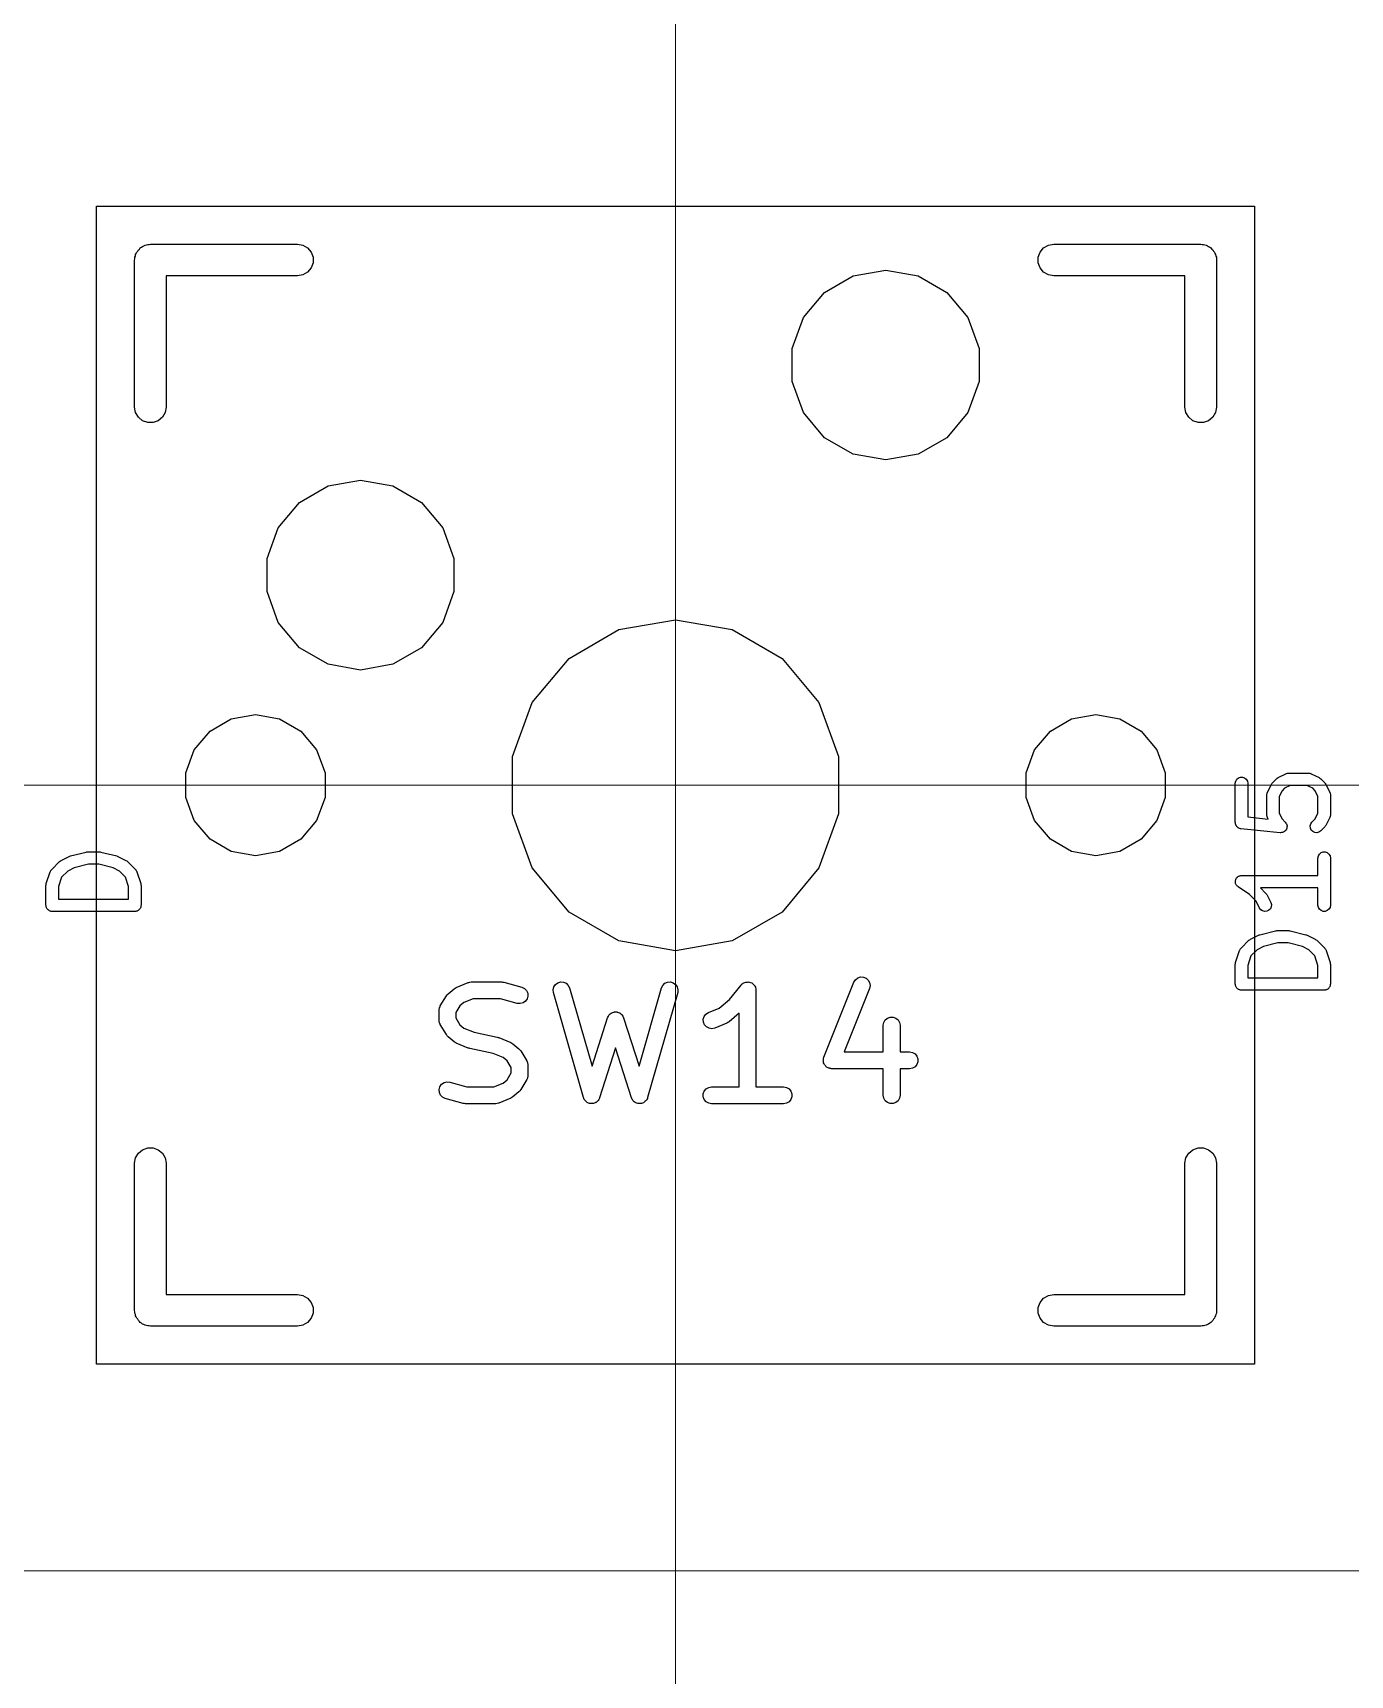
# Model space of a CAD drawing. Header units: millimetres. Extents: x 24 to 200, y 24 to 188.
# Drawn here: x 131.25 to 147.18, y 106.86 to 126.72 of the extents above; entities that cross this region are included whole.
import ezdxf

# ---------------------------------------------------------------- set-up
doc = ezdxf.new("R2010")
doc.units = ezdxf.units.MM
doc.layers.add('3_SwitchPlate', color=6, linetype='Continuous')
doc.layers.add('7_PCBサンプル', color=7, linetype='Continuous')
doc.layers.add('補助線', color=4, linetype='Continuous', lineweight=5, transparency=0.5)

# ---------------------------------------------------------------- blocks, each defined once
blk = doc.blocks.new('hhskb2-F.SilkS')
at = {"layer": '7_PCBサンプル'}
for p, q in [((119.485, -62.5547), (119.496, -62.542)), ((119.496, -62.542), (119.504, -62.5275)), ((119.504, -62.5275), (119.517, -62.5168)), ((119.517, -62.5168), (119.528, -62.5041)), ((119.528, -62.5041), (119.542, -62.4957)), ((119.542, -62.4957), (119.555, -62.485)), ((119.555, -62.485), (119.57, -62.4793)), ((119.57, -62.4793), (119.585, -62.471)), ((119.585, -62.471), (119.601, -62.4681)), ((119.601, -62.4681), (119.617, -62.4624)), ((119.617, -62.4624), (119.634, -62.4624)), ((119.634, -62.4624), (119.65, -62.4595)), ((119.65, -62.4595), (121.428, -62.4595)), ((121.428, -62.4595), (121.493, -62.471)), ((121.493, -62.471), (121.55, -62.5041)), ((121.55, -62.5041), (121.593, -62.5547)), ((130.407, -62.5547), (130.45, -62.5041)), ((130.45, -62.5041), (130.507, -62.471)), ((130.507, -62.471), (130.572, -62.4595)), ((130.572, -62.4595), (132.35, -62.4595)), ((132.35, -62.4595), (132.366, -62.4624)), ((132.366, -62.4624), (132.383, -62.4624)), ((132.383, -62.4624), (132.399, -62.4681)), ((132.399, -62.4681), (132.415, -62.471)), ((132.415, -62.471), (132.43, -62.4793)), ((132.43, -62.4793), (132.445, -62.485)), ((132.445, -62.485), (132.458, -62.4957)), ((132.458, -62.4957), (132.472, -62.5041)), ((132.472, -62.5041), (132.483, -62.5168)), ((132.483, -62.5168), (132.496, -62.5275)), ((132.496, -62.5275), (132.504, -62.542)), ((132.504, -62.542), (132.515, -62.5547)), ((119.459, -62.65), (119.462, -62.6336)), ((119.459, -64.428), (119.459, -62.65)), ((119.462, -62.6169), (119.468, -62.6013)), ((119.462, -62.6336), (119.462, -62.6169)), ((119.468, -62.6013), (119.471, -62.5848)), ((119.471, -62.5848), (119.479, -62.5704)), ((119.479, -62.5704), (119.485, -62.5547)), ((121.593, -62.7452), (121.55, -62.7959)), ((121.593, -62.5547), (121.616, -62.6169)), ((121.616, -62.6831), (121.593, -62.7452)), ((121.616, -62.6169), (121.616, -62.6831)), ((130.384, -62.6169), (130.407, -62.5547)), ((130.384, -62.6831), (130.384, -62.6169)), ((130.407, -62.7452), (130.384, -62.6831)), ((130.45, -62.7959), (130.407, -62.7452)), ((132.515, -62.5547), (132.521, -62.5704)), ((132.521, -62.5704), (132.529, -62.5848)), ((132.529, -62.5848), (132.532, -62.6013)), ((132.532, -62.6013), (132.538, -62.6169)), ((132.538, -62.6169), (132.538, -62.6336)), ((132.538, -62.6336), (132.54, -62.65)), ((132.54, -62.65), (132.54, -64.428)), ((121.428, -62.8405), (119.84, -62.8405)), ((119.84, -62.8405), (119.84, -64.428)), ((121.493, -62.829), (121.428, -62.8405)), ((121.55, -62.7959), (121.493, -62.829)), ((127.802, -63.0411), (128.148, -62.8418)), ((128.148, -62.8418), (128.54, -62.7726)), ((128.54, -62.7726), (128.932, -62.8418)), ((128.932, -62.8418), (129.278, -63.0411)), ((130.507, -62.829), (130.45, -62.7959)), ((130.572, -62.8405), (130.507, -62.829)), ((132.159, -62.8405), (130.572, -62.8405)), ((132.159, -64.428), (132.159, -62.8405)), ((127.546, -63.3463), (127.802, -63.0411)), ((129.278, -63.0411), (129.534, -63.3463)), ((127.41, -63.7208), (127.546, -63.3463)), ((129.534, -63.3463), (129.67, -63.7208)), ((127.41, -64.1192), (127.41, -63.7208)), ((129.67, -63.7208), (129.67, -64.1192)), ((127.546, -64.4937), (127.41, -64.1192)), ((129.67, -64.1192), (129.534, -64.4937)), ((119.471, -64.4932), (119.459, -64.428)), ((119.504, -64.5505), (119.471, -64.4932)), ((119.829, -64.4932), (119.796, -64.5505)), ((119.84, -64.428), (119.829, -64.4932)), ((127.802, -64.7989), (127.546, -64.4937)), ((129.534, -64.4937), (129.278, -64.7989)), ((132.171, -64.4932), (132.159, -64.428)), ((132.204, -64.5505), (132.171, -64.4932)), ((132.529, -64.4932), (132.496, -64.5505)), ((132.54, -64.428), (132.529, -64.4932)), ((119.555, -64.593), (119.504, -64.5505)), ((119.617, -64.6156), (119.555, -64.593)), ((119.683, -64.6156), (119.617, -64.6156)), ((119.745, -64.593), (119.683, -64.6156)), ((119.796, -64.5505), (119.745, -64.593)), ((132.255, -64.593), (132.204, -64.5505)), ((132.317, -64.6156), (132.255, -64.593)), ((132.383, -64.6156), (132.317, -64.6156)), ((132.445, -64.593), (132.383, -64.6156)), ((132.496, -64.5505), (132.445, -64.593)), ((128.148, -64.9982), (127.802, -64.7989)), ((129.278, -64.7989), (128.932, -64.9982)), ((128.54, -65.0674), (128.148, -64.9982)), ((128.932, -64.9982), (128.54, -65.0674)), ((121.798, -65.3818), (122.19, -65.3126)), ((122.19, -65.3126), (122.582, -65.3818)), ((121.452, -65.5811), (121.798, -65.3818)), ((122.582, -65.3818), (122.928, -65.5811)), ((121.196, -65.8863), (121.452, -65.5811)), ((122.928, -65.5811), (123.184, -65.8863)), ((121.06, -66.2608), (121.196, -65.8863)), ((123.184, -65.8863), (123.32, -66.2608)), ((121.06, -66.6592), (121.06, -66.2608)), ((123.32, -66.2608), (123.32, -66.6592)), ((121.196, -67.0337), (121.06, -66.6592)), ((123.32, -66.6592), (123.184, -67.0337)), ((121.452, -67.3389), (121.196, -67.0337)), ((123.184, -67.0337), (122.928, -67.3389)), ((125.315, -67.1192), (126, -66.9985)), ((126, -66.9985), (126.685, -67.1192)), ((124.713, -67.4667), (125.315, -67.1192)), ((126.685, -67.1192), (127.287, -67.4667)), ((121.798, -67.5382), (121.452, -67.3389)), ((122.928, -67.3389), (122.582, -67.5382)), ((124.267, -67.9992), (124.713, -67.4667)), ((127.287, -67.4667), (127.733, -67.9992)), ((122.19, -67.6074), (121.798, -67.5382)), ((122.582, -67.5382), (122.19, -67.6074)), ((124.029, -68.6524), (124.267, -67.9992)), ((127.733, -67.9992), (127.971, -68.6524)), ((120.371, -68.3457), (120.628, -68.1974)), ((120.628, -68.1974), (120.92, -68.1458)), ((120.92, -68.1458), (121.212, -68.1974)), ((121.212, -68.1974), (121.469, -68.3457)), ((130.531, -68.3457), (130.788, -68.1974)), ((130.788, -68.1974), (131.08, -68.1458)), ((131.08, -68.1458), (131.372, -68.1974)), ((131.372, -68.1974), (131.629, -68.3457)), ((120.18, -68.5729), (120.371, -68.3457)), ((121.469, -68.3457), (121.66, -68.5729)), ((130.34, -68.5729), (130.531, -68.3457)), ((131.629, -68.3457), (131.82, -68.5729)), ((120.079, -68.8517), (120.18, -68.5729)), ((121.66, -68.5729), (121.761, -68.8517)), ((124.029, -69.3476), (124.029, -68.6524)), ((127.971, -68.6524), (127.971, -69.3476)), ((130.239, -68.8517), (130.34, -68.5729)), ((131.82, -68.5729), (131.921, -68.8517)), ((120.079, -69.1483), (120.079, -68.8517)), ((121.761, -68.8517), (121.761, -69.1483)), ((130.239, -69.1483), (130.239, -68.8517)), ((131.921, -68.8517), (131.921, -69.1483)), ((132.805, -68.9108), (132.829, -68.9019)), ((132.829, -68.9019), (132.855, -68.9019)), ((132.855, -68.9019), (132.88, -68.9108)), ((133.285, -68.9086), (133.38, -68.861)), ((133.38, -68.861), (133.384, -68.8598)), ((133.384, -68.8598), (133.388, -68.8576)), ((133.388, -68.8576), (133.397, -68.8561)), ((133.397, -68.8561), (133.405, -68.8536)), ((133.405, -68.8536), (133.41, -68.8538)), ((133.41, -68.8538), (133.414, -68.8531)), ((133.414, -68.8531), (133.652, -68.8531)), ((133.652, -68.8531), (133.656, -68.8538)), ((133.656, -68.8538), (133.66, -68.8536)), ((133.66, -68.8536), (133.669, -68.8561)), ((133.669, -68.8561), (133.678, -68.8576)), ((133.678, -68.8576), (133.681, -68.8598)), ((133.681, -68.8598), (133.685, -68.861)), ((133.685, -68.861), (133.781, -68.9086)), ((132.767, -68.9757), (132.772, -68.9501)), ((132.767, -69.4519), (132.767, -68.9757)), ((132.772, -68.9501), (132.785, -68.9275)), ((132.785, -68.9275), (132.805, -68.9108)), ((132.88, -68.9108), (132.9, -68.9275)), ((132.9, -68.9275), (132.913, -68.9501)), ((132.913, -68.9501), (132.917, -68.9757)), ((132.917, -68.9757), (132.917, -69.384)), ((133.149, -69.11), (133.151, -69.1016)), ((133.151, -69.1016), (133.153, -69.0929)), ((133.153, -69.0929), (133.155, -69.0892)), ((133.155, -69.0892), (133.156, -69.085)), ((133.156, -69.085), (133.204, -68.9898)), ((133.204, -68.9898), (133.211, -68.9801)), ((133.211, -68.9801), (133.218, -68.9703)), ((133.218, -68.9703), (133.266, -68.9227)), ((133.266, -68.9227), (133.275, -68.9158)), ((133.275, -68.9158), (133.285, -68.9086)), ((133.333, -69.0678), (133.298, -69.1363)), ((133.363, -69.0374), (133.333, -69.0678)), ((133.432, -69.0031), (133.363, -69.0374)), ((133.634, -69.0031), (133.432, -69.0031)), ((133.703, -69.0374), (133.634, -69.0031)), ((133.733, -69.0678), (133.703, -69.0374)), ((133.767, -69.1363), (133.733, -69.0678)), ((133.781, -68.9086), (133.79, -68.9158)), ((133.79, -68.9158), (133.8, -68.9227)), ((133.8, -68.9227), (133.848, -68.9703)), ((133.848, -68.9703), (133.855, -68.9801)), ((133.855, -68.9801), (133.862, -68.9898)), ((133.862, -68.9898), (133.909, -69.085)), ((133.909, -69.085), (133.911, -69.0892)), ((133.911, -69.0892), (133.913, -69.0929)), ((133.913, -69.0929), (133.914, -69.1016)), ((133.914, -69.1016), (133.917, -69.11)), ((120.18, -69.4271), (120.079, -69.1483)), ((121.761, -69.1483), (121.66, -69.4271)), ((130.34, -69.4271), (130.239, -69.1483)), ((131.921, -69.1483), (131.82, -69.4271)), ((133.148, -69.1186), (133.149, -69.1143)), ((133.148, -69.3567), (133.148, -69.1186)), ((133.149, -69.1143), (133.149, -69.11)), ((133.298, -69.1363), (133.298, -69.339)), ((133.767, -69.339), (133.767, -69.1363)), ((133.917, -69.11), (133.917, -69.1143)), ((133.917, -69.1143), (133.917, -69.1186)), ((133.917, -69.1186), (133.917, -69.3567)), ((120.371, -69.6543), (120.18, -69.4271)), ((121.66, -69.4271), (121.469, -69.6543)), ((124.267, -70.0008), (124.029, -69.3476)), ((127.971, -69.3476), (127.733, -70.0008)), ((130.531, -69.6543), (130.34, -69.4271)), ((131.82, -69.4271), (131.629, -69.6543)), ((132.768, -69.4547), (132.767, -69.4519)), ((132.768, -69.4575), (132.768, -69.4547)), ((132.77, -69.4675), (132.768, -69.4575)), ((132.772, -69.4776), (132.77, -69.4675)), ((132.773, -69.48), (132.772, -69.4776)), ((132.774, -69.4828), (132.773, -69.48)), ((132.78, -69.4912), (132.774, -69.4828)), ((132.785, -69.5001), (132.78, -69.4912)), ((132.787, -69.5019), (132.785, -69.5001)), ((132.917, -69.384), (133.166, -69.4089)), ((133.149, -69.3609), (133.148, -69.3567)), ((133.149, -69.3652), (133.149, -69.3609)), ((133.151, -69.3737), (133.149, -69.3652)), ((133.153, -69.3823), (133.151, -69.3737)), ((133.155, -69.3861), (133.153, -69.3823)), ((133.156, -69.3902), (133.155, -69.3861)), ((133.166, -69.4089), (133.156, -69.3902)), ((133.298, -69.339), (133.333, -69.4075)), ((133.333, -69.4075), (133.372, -69.4465)), ((133.372, -69.4465), (133.372, -69.4469)), ((133.372, -69.4469), (133.372, -69.4472)), ((133.372, -69.4472), (133.379, -69.4576)), ((133.379, -69.4576), (133.387, -69.4678)), ((133.387, -69.4678), (133.387, -69.4683)), ((133.387, -69.4683), (133.387, -69.4687)), ((133.387, -69.4687), (133.39, -69.4809)), ((133.39, -69.4809), (133.393, -69.493)), ((133.393, -69.4939), (133.392, -69.5065)), ((133.393, -69.493), (133.393, -69.4935)), ((133.393, -69.4935), (133.393, -69.4939)), ((133.672, -69.493), (133.679, -69.4678)), ((133.675, -69.5189), (133.672, -69.493)), ((133.679, -69.4678), (133.694, -69.4465)), ((133.694, -69.4465), (133.733, -69.4075)), ((133.733, -69.4075), (133.767, -69.339)), ((133.855, -69.4951), (133.848, -69.5049)), ((133.862, -69.4854), (133.855, -69.4951)), ((133.909, -69.3902), (133.862, -69.4854)), ((133.911, -69.3861), (133.909, -69.3902)), ((133.913, -69.3823), (133.911, -69.3861)), ((133.914, -69.3737), (133.913, -69.3823)), ((133.917, -69.3652), (133.914, -69.3737)), ((133.917, -69.3567), (133.917, -69.3609)), ((133.917, -69.3609), (133.917, -69.3652)), ((120.628, -69.8026), (120.371, -69.6543)), ((121.469, -69.6543), (121.212, -69.8026)), ((130.788, -69.8026), (130.531, -69.6543)), ((131.629, -69.6543), (131.372, -69.8026)), ((132.789, -69.5043), (132.787, -69.5019)), ((132.797, -69.5103), (132.789, -69.5043)), ((132.805, -69.5169), (132.797, -69.5103)), ((132.808, -69.5178), (132.805, -69.5169)), ((132.81, -69.5195), (132.808, -69.5178)), ((132.82, -69.5223), (132.81, -69.5195)), ((132.829, -69.5258), (132.82, -69.5223)), ((132.832, -69.5258), (132.829, -69.5258)), ((132.835, -69.5265), (132.832, -69.5258)), ((133.311, -69.5742), (132.835, -69.5265)), ((133.312, -69.5741), (133.311, -69.5742)), ((133.324, -69.5731), (133.312, -69.5742)), ((133.312, -69.5742), (133.312, -69.5741)), ((133.337, -69.5722), (133.324, -69.5731)), ((133.338, -69.572), (133.337, -69.5722)), ((133.349, -69.5667), (133.338, -69.572)), ((133.338, -69.572), (133.338, -69.572)), ((133.361, -69.5615), (133.349, -69.5667)), ((133.362, -69.561), (133.361, -69.5612)), ((133.361, -69.5612), (133.361, -69.5615)), ((133.37, -69.5521), (133.362, -69.561)), ((133.379, -69.5433), (133.37, -69.5521)), ((133.38, -69.5429), (133.379, -69.5433)), ((133.385, -69.5312), (133.38, -69.5425)), ((133.38, -69.5425), (133.38, -69.5429)), ((133.391, -69.5198), (133.385, -69.5312)), ((133.392, -69.5065), (133.391, -69.5189)), ((133.391, -69.5189), (133.391, -69.5194)), ((133.391, -69.5194), (133.391, -69.5198)), ((133.686, -69.5425), (133.675, -69.5189)), ((133.704, -69.561), (133.686, -69.5425)), ((133.728, -69.572), (133.704, -69.561)), ((133.754, -69.5742), (133.728, -69.572)), ((133.779, -69.5675), (133.754, -69.5742)), ((133.8, -69.5526), (133.779, -69.5675)), ((133.848, -69.5049), (133.8, -69.5526)), ((120.92, -69.8541), (120.628, -69.8026)), ((121.212, -69.8026), (120.92, -69.8541)), ((131.08, -69.8541), (130.788, -69.8026)), ((131.372, -69.8026), (131.08, -69.8541)), ((133.767, -69.8805), (133.772, -69.8548)), ((133.767, -70.0912), (133.767, -69.8805)), ((133.772, -69.8548), (133.785, -69.8323)), ((133.785, -69.8323), (133.805, -69.8155)), ((133.805, -69.8155), (133.829, -69.8066)), ((133.829, -69.8066), (133.855, -69.8066)), ((133.855, -69.8066), (133.88, -69.8155)), ((133.88, -69.8155), (133.9, -69.8323)), ((133.9, -69.8323), (133.913, -69.8548)), ((133.913, -69.8548), (133.917, -69.8805)), ((133.917, -69.8805), (133.917, -70.4519)), ((124.713, -70.5332), (124.267, -70.0008)), ((127.733, -70.0008), (127.287, -70.5332)), ((132.813, -70.0978), (132.817, -70.0957)), ((132.817, -70.0957), (132.826, -70.0942)), ((132.826, -70.0942), (132.834, -70.0916)), ((132.834, -70.0916), (132.838, -70.0919)), ((132.838, -70.0919), (132.842, -70.0912)), ((132.842, -70.0912), (133.767, -70.0912)), ((132.768, -70.1614), (132.769, -70.1573)), ((132.769, -70.1703), (132.768, -70.1614)), ((132.769, -70.1532), (132.772, -70.1448)), ((132.769, -70.1573), (132.769, -70.1532)), ((132.769, -70.1792), (132.769, -70.1703)), ((132.77, -70.1831), (132.769, -70.1792)), ((132.77, -70.1873), (132.77, -70.1831)), ((132.774, -70.1953), (132.77, -70.1873)), ((132.772, -70.1448), (132.774, -70.1361)), ((132.774, -70.1361), (132.776, -70.1326)), ((132.777, -70.2037), (132.774, -70.1953)), ((132.776, -70.1326), (132.777, -70.1287)), ((132.777, -70.1287), (132.783, -70.1218)), ((132.78, -70.2069), (132.777, -70.2037)), ((132.782, -70.2106), (132.78, -70.2069)), ((132.788, -70.2168), (132.782, -70.2106)), ((132.783, -70.1218), (132.788, -70.1144)), ((132.788, -70.1144), (132.792, -70.1119)), ((132.794, -70.2236), (132.788, -70.2168)), ((132.792, -70.1119), (132.794, -70.1087)), ((132.794, -70.1087), (132.802, -70.1043)), ((132.798, -70.2257), (132.794, -70.2236)), ((132.801, -70.2286), (132.798, -70.2257)), ((132.937, -70.3197), (132.801, -70.2286)), ((132.802, -70.1043), (132.809, -70.099)), ((132.809, -70.099), (132.813, -70.0978)), ((133.767, -70.2412), (133.071, -70.2412)), ((133.071, -70.2412), (133.134, -70.3036)), ((133.767, -70.4519), (133.767, -70.2412)), ((133.019, -70.4011), (132.937, -70.3197)), ((133.061, -70.4854), (133.019, -70.4011)), ((133.077, -70.5064), (133.061, -70.4854)), ((133.134, -70.3036), (133.14, -70.3135)), ((133.14, -70.3135), (133.148, -70.3231)), ((133.148, -70.3231), (133.195, -70.4184)), ((133.191, -70.4932), (133.173, -70.5121)), ((133.201, -70.4693), (133.191, -70.4932)), ((133.195, -70.4184), (133.203, -70.4433)), ((133.203, -70.4433), (133.201, -70.4693)), ((133.772, -70.4776), (133.767, -70.4519)), ((133.785, -70.5001), (133.772, -70.4776)), ((133.913, -70.4776), (133.9, -70.5001)), ((133.917, -70.4519), (133.913, -70.4776)), ((125.315, -70.8808), (124.713, -70.5332)), ((127.287, -70.5332), (126.685, -70.8808)), ((133.098, -70.5207), (133.077, -70.5064)), ((133.124, -70.5268), (133.098, -70.5207)), ((133.149, -70.5238), (133.124, -70.5268)), ((133.173, -70.5121), (133.149, -70.5238)), ((133.805, -70.5169), (133.785, -70.5001)), ((133.829, -70.5258), (133.805, -70.5169)), ((133.855, -70.5258), (133.829, -70.5258)), ((133.88, -70.5169), (133.855, -70.5258)), ((133.9, -70.5001), (133.88, -70.5169)), ((126, -71.0015), (125.315, -70.8808)), ((126.685, -70.8808), (126, -71.0015)), ((132.837, -70.9703), (132.932, -70.8751)), ((132.932, -70.8751), (132.942, -70.8682)), ((132.942, -70.8682), (132.952, -70.861)), ((132.952, -70.861), (133.047, -70.8134)), ((133.047, -70.8134), (133.055, -70.8111)), ((133.055, -70.8111), (133.062, -70.8077)), ((133.062, -70.8077), (133.253, -70.7601)), ((133.253, -70.7601), (133.262, -70.7595)), ((133.262, -70.7595), (133.271, -70.7579)), ((133.271, -70.7579), (133.414, -70.7579)), ((133.414, -70.7579), (133.423, -70.7595)), ((133.423, -70.7595), (133.432, -70.7601)), ((133.432, -70.7601), (133.622, -70.8077)), ((133.622, -70.8077), (133.63, -70.8111)), ((133.63, -70.8111), (133.638, -70.8134)), ((133.638, -70.8134), (133.733, -70.861)), ((133.733, -70.861), (133.743, -70.8682)), ((133.743, -70.8682), (133.753, -70.8751)), ((133.753, -70.8751), (133.848, -70.9703)), ((132.771, -71.1425), (132.819, -70.9996)), ((132.819, -70.9996), (132.821, -70.9958)), ((132.821, -70.9958), (132.822, -70.9916)), ((132.822, -70.9916), (132.827, -70.9844)), ((132.827, -70.9844), (132.831, -70.9767)), ((132.831, -70.9767), (132.834, -70.9738)), ((132.834, -70.9738), (132.837, -70.9703)), ((132.956, -71.0638), (132.917, -71.1784)), ((133.03, -70.9897), (132.956, -71.0638)), ((133.107, -70.9512), (133.03, -70.9897)), ((133.28, -70.9079), (133.107, -70.9512)), ((133.405, -70.9079), (133.28, -70.9079)), ((133.578, -70.9512), (133.405, -70.9079)), ((133.655, -70.9897), (133.578, -70.9512)), ((133.729, -71.0638), (133.655, -70.9897)), ((133.767, -71.1784), (133.729, -71.0638)), ((133.848, -70.9703), (133.85, -70.9738)), ((133.85, -70.9738), (133.854, -70.9767)), ((133.854, -70.9767), (133.858, -70.9844)), ((133.858, -70.9844), (133.863, -70.9916)), ((133.863, -70.9916), (133.864, -70.9958)), ((133.864, -70.9958), (133.866, -70.9996)), ((133.866, -70.9996), (133.914, -71.1425)), ((132.767, -71.1662), (132.769, -71.1543)), ((132.767, -71.4043), (132.767, -71.1662)), ((132.769, -71.1543), (132.771, -71.1425)), ((132.917, -71.1784), (132.917, -71.3293)), ((133.767, -71.3293), (133.767, -71.1784)), ((133.914, -71.1425), (133.915, -71.1543)), ((133.915, -71.1543), (133.917, -71.1662)), ((133.917, -71.1662), (133.917, -71.4043)), ((123.25, -71.5224), (123.322, -71.4619)), ((123.322, -71.4619), (123.336, -71.4544)), ((123.336, -71.4544), (123.348, -71.4462)), ((123.348, -71.4462), (123.493, -71.3857)), ((123.493, -71.3857), (123.496, -71.3852)), ((123.496, -71.3852), (123.498, -71.3841)), ((123.498, -71.3841), (123.513, -71.3814)), ((123.513, -71.3814), (123.528, -71.378)), ((123.528, -71.378), (123.53, -71.3783)), ((123.53, -71.3783), (123.533, -71.3779)), ((123.533, -71.3779), (123.895, -71.3779)), ((123.895, -71.3779), (123.909, -71.3803)), ((123.909, -71.3803), (123.923, -71.3816)), ((123.923, -71.3816), (124.14, -71.4421)), ((124.14, -71.4421), (124.172, -71.4573)), ((124.172, -71.4573), (124.197, -71.4825)), ((124.197, -71.4825), (124.212, -71.5146)), ((124.52, -71.4723), (124.528, -71.4381)), ((124.523, -71.5074), (124.52, -71.4723)), ((124.528, -71.4381), (124.548, -71.4089)), ((124.548, -71.4089), (124.577, -71.3882)), ((124.577, -71.3882), (124.611, -71.3785)), ((124.611, -71.3785), (124.646, -71.381)), ((124.646, -71.381), (124.678, -71.3953)), ((124.678, -71.3953), (124.703, -71.4199)), ((124.703, -71.4199), (124.719, -71.4516)), ((124.719, -71.4516), (124.99, -72.399)), ((125.559, -72.399), (125.83, -71.4516)), ((125.83, -71.4516), (125.845, -71.4199)), ((125.845, -71.4199), (125.871, -71.3953)), ((125.871, -71.3953), (125.903, -71.381)), ((125.903, -71.381), (125.938, -71.3785)), ((125.938, -71.3785), (125.972, -71.3882)), ((125.972, -71.3882), (126, -71.4089)), ((126, -71.4089), (126.02, -71.4381)), ((126.02, -71.4381), (126.029, -71.4723)), ((126.029, -71.4723), (126.025, -71.5074)), ((126.653, -71.5895), (126.792, -71.4161)), ((126.792, -71.4153), (126.793, -71.4142)), ((126.792, -71.4161), (126.792, -71.4153)), ((126.793, -71.4142), (126.806, -71.4036)), ((126.806, -71.4036), (126.818, -71.3927)), ((126.818, -71.3927), (126.819, -71.3923)), ((126.819, -71.3923), (126.82, -71.3915)), ((126.82, -71.3915), (126.836, -71.3859)), ((126.836, -71.3859), (126.851, -71.3799)), ((126.851, -71.3799), (126.852, -71.3799)), ((126.852, -71.3799), (126.853, -71.3795)), ((126.853, -71.3795), (126.87, -71.3795)), ((126.87, -71.3795), (126.886, -71.3791)), ((126.886, -71.3791), (126.887, -71.3795)), ((126.887, -71.3795), (126.888, -71.3795)), ((126.888, -71.3795), (126.904, -71.3851)), ((126.904, -71.3851), (126.92, -71.3904)), ((126.92, -71.3904), (126.921, -71.3911)), ((126.921, -71.3911), (126.922, -71.3915)), ((126.922, -71.3915), (126.934, -71.4021)), ((126.934, -71.4021), (126.947, -71.4124)), ((126.947, -71.4124), (126.948, -71.4134)), ((126.948, -71.4134), (126.949, -71.4142)), ((126.949, -71.4142), (126.957, -71.4285)), ((126.957, -71.4285), (126.965, -71.4426)), ((126.965, -71.4426), (126.966, -71.4437)), ((126.966, -71.4437), (126.966, -71.4448)), ((126.966, -71.4448), (126.969, -71.461)), ((126.969, -71.461), (126.972, -71.4771)), ((126.972, -71.4771), (126.972, -71.4783)), ((126.972, -71.4783), (126.972, -71.4795)), ((126.972, -71.4795), (126.972, -72.6479)), ((127.793, -72.2885), (128.155, -71.3813)), ((128.344, -71.4568), (128.037, -72.2246)), ((128.155, -71.3813), (128.174, -71.3513)), ((128.174, -71.3513), (128.202, -71.3295)), ((128.202, -71.3295), (128.235, -71.3185)), ((128.235, -71.3185), (128.27, -71.3196)), ((128.27, -71.3196), (128.303, -71.3327)), ((128.303, -71.3327), (128.33, -71.3562)), ((128.33, -71.3562), (128.346, -71.3873)), ((128.351, -71.4222), (128.344, -71.4568)), ((128.346, -71.3873), (128.351, -71.4222)), ((132.769, -71.4107), (132.767, -71.4043)), ((132.769, -71.4173), (132.769, -71.4107)), ((132.771, -71.4235), (132.769, -71.4173)), ((132.772, -71.4299), (132.771, -71.4235)), ((132.775, -71.4356), (132.772, -71.4299)), ((132.777, -71.4418), (132.775, -71.4356)), ((132.782, -71.4468), (132.777, -71.4418)), ((132.785, -71.4525), (132.782, -71.4468)), ((132.79, -71.4567), (132.785, -71.4525)), ((132.794, -71.4617), (132.79, -71.4567)), ((132.8, -71.465), (132.794, -71.4617)), ((132.805, -71.4692), (132.8, -71.465)), ((132.811, -71.4715), (132.805, -71.4692)), ((132.817, -71.4748), (132.811, -71.4715)), ((132.823, -71.4759), (132.817, -71.4748)), ((132.829, -71.4781), (132.823, -71.4759)), ((132.836, -71.4781), (132.829, -71.4781)), ((132.842, -71.4793), (132.836, -71.4781)), ((133.842, -71.4793), (132.842, -71.4793)), ((132.917, -71.3293), (133.767, -71.3293)), ((133.849, -71.4781), (133.842, -71.4793)), ((133.855, -71.4781), (133.849, -71.4781)), ((133.862, -71.4759), (133.855, -71.4781)), ((133.868, -71.4748), (133.862, -71.4759)), ((133.874, -71.4715), (133.868, -71.4748)), ((133.88, -71.4692), (133.874, -71.4715)), ((133.885, -71.465), (133.88, -71.4692)), ((133.891, -71.4617), (133.885, -71.465)), ((133.895, -71.4567), (133.891, -71.4617)), ((133.9, -71.4525), (133.895, -71.4567)), ((133.903, -71.4468), (133.9, -71.4525)), ((133.907, -71.4418), (133.903, -71.4468)), ((133.91, -71.4356), (133.907, -71.4418)), ((133.913, -71.4299), (133.91, -71.4356)), ((133.914, -71.4235), (133.913, -71.4299)), ((133.916, -71.4173), (133.914, -71.4235)), ((133.917, -71.4043), (133.916, -71.4107)), ((133.916, -71.4107), (133.916, -71.4173)), ((123.147, -71.6867), (123.152, -71.6782)), ((123.152, -71.6782), (123.155, -71.6692)), ((123.155, -71.6692), (123.228, -71.5482)), ((123.228, -71.5482), (123.239, -71.5354)), ((123.239, -71.5354), (123.25, -71.5224)), ((123.393, -71.6675), (123.344, -71.7496)), ((123.441, -71.6279), (123.393, -71.6675)), ((123.553, -71.5811), (123.441, -71.6279)), ((123.882, -71.5811), (123.553, -71.5811)), ((124.086, -71.6379), (123.882, -71.5811)), ((124.121, -71.6413), (124.086, -71.6379)), ((124.155, -71.6325), (124.121, -71.6413)), ((124.184, -71.6125), (124.155, -71.6325)), ((124.205, -71.5838), (124.184, -71.6125)), ((124.214, -71.5498), (124.205, -71.5838)), ((124.212, -71.5146), (124.214, -71.5498)), ((124.886, -72.7774), (124.523, -71.5074)), ((126.025, -71.5074), (125.662, -72.7774)), ((126.527, -71.694), (126.653, -71.5895)), ((123.141, -71.7214), (123.142, -71.7118)), ((123.141, -71.8424), (123.141, -71.7214)), ((123.142, -71.852), (123.141, -71.8424)), ((123.142, -71.7118), (123.143, -71.7021)), ((123.143, -71.8617), (123.142, -71.852)), ((123.143, -71.7021), (123.145, -71.6946)), ((123.145, -71.8692), (123.143, -71.8617)), ((123.145, -71.6946), (123.147, -71.6867)), ((123.147, -71.8771), (123.145, -71.8692)), ((123.152, -71.8856), (123.147, -71.8771)), ((123.344, -71.7496), (123.344, -71.8142)), ((123.344, -71.8142), (123.393, -71.8963)), ((124.99, -72.399), (125.178, -71.8114)), ((125.178, -71.8114), (125.179, -71.8078)), ((125.179, -71.8078), (125.18, -71.8039)), ((125.18, -71.8039), (125.188, -71.7923)), ((125.188, -71.7923), (125.194, -71.7802)), ((125.194, -71.7802), (125.197, -71.7775)), ((125.197, -71.7775), (125.199, -71.7741)), ((125.199, -71.7741), (125.21, -71.7657)), ((125.21, -71.7657), (125.22, -71.7565)), ((125.22, -71.7565), (125.224, -71.7549)), ((125.224, -71.7549), (125.227, -71.7525)), ((125.227, -71.7525), (125.24, -71.7483)), ((125.24, -71.7483), (125.253, -71.7431)), ((125.253, -71.7431), (125.257, -71.7429)), ((125.257, -71.7429), (125.261, -71.7417)), ((125.261, -71.7417), (125.274, -71.7422)), ((125.274, -71.7422), (125.288, -71.7417)), ((125.288, -71.7417), (125.292, -71.7429)), ((125.292, -71.7429), (125.296, -71.7431)), ((125.296, -71.7431), (125.309, -71.7483)), ((125.309, -71.7483), (125.322, -71.7525)), ((125.322, -71.7525), (125.325, -71.7549)), ((125.325, -71.7549), (125.329, -71.7565)), ((125.329, -71.7565), (125.339, -71.7657)), ((125.339, -71.7657), (125.349, -71.7741)), ((125.349, -71.7741), (125.352, -71.7775)), ((125.352, -71.7775), (125.355, -71.7802)), ((125.355, -71.7802), (125.361, -71.7923)), ((125.361, -71.7923), (125.368, -71.8039)), ((125.368, -71.8039), (125.369, -71.8078)), ((125.369, -71.8078), (125.371, -71.8114)), ((125.371, -71.8114), (125.559, -72.399)), ((126.335, -71.8293), (126.345, -71.7957)), ((126.336, -71.8646), (126.335, -71.8293)), ((126.35, -71.8971), (126.336, -71.8646)), ((126.345, -71.7957), (126.367, -71.7676)), ((126.367, -71.7676), (126.396, -71.7486)), ((126.396, -71.7486), (126.527, -71.694)), ((126.62, -71.8757), (126.475, -71.9362)), ((126.632, -71.8675), (126.62, -71.8757)), ((126.646, -71.86), (126.632, -71.8675)), ((126.769, -71.7569), (126.646, -71.86)), ((126.769, -72.6479), (126.769, -71.7569)), ((128.511, -71.9029), (128.517, -71.8681)), ((128.517, -71.8681), (128.535, -71.8375)), ((128.535, -71.8375), (128.562, -71.8149)), ((128.562, -71.8149), (128.595, -71.8028)), ((128.595, -71.8028), (128.63, -71.8028)), ((128.63, -71.8028), (128.663, -71.8149)), ((128.663, -71.8149), (128.69, -71.8375)), ((128.69, -71.8375), (128.708, -71.8681)), ((128.708, -71.8681), (128.714, -71.9029)), ((123.155, -71.8947), (123.152, -71.8856)), ((123.228, -72.0156), (123.155, -71.8947)), ((123.239, -72.0284), (123.228, -72.0156)), ((123.25, -72.0414), (123.239, -72.0284)), ((123.322, -72.1019), (123.25, -72.0414)), ((123.393, -71.8963), (123.441, -71.9359)), ((123.441, -71.9359), (123.563, -71.9868)), ((123.563, -71.9868), (123.844, -72.0453)), ((123.844, -72.0453), (123.853, -72.0489)), ((123.853, -72.0489), (123.862, -72.051)), ((123.862, -72.051), (124.007, -72.1115)), ((126.374, -71.9231), (126.35, -71.8971)), ((126.405, -71.9393), (126.374, -71.9231)), ((126.44, -71.9439), (126.405, -71.9393)), ((126.475, -71.9362), (126.44, -71.9439)), ((128.511, -72.2246), (128.511, -71.9029)), ((128.714, -71.9029), (128.714, -72.2246)), ((123.336, -72.1094), (123.322, -72.1019)), ((123.348, -72.1176), (123.336, -72.1094)), ((123.493, -72.1781), (123.348, -72.1176)), ((123.503, -72.1802), (123.493, -72.1781)), ((123.512, -72.1838), (123.503, -72.1802)), ((123.793, -72.2423), (123.512, -72.1838)), ((123.915, -72.2931), (123.793, -72.2423)), ((124.007, -72.1115), (124.02, -72.1196)), ((124.02, -72.1196), (124.033, -72.1272)), ((124.033, -72.1272), (124.106, -72.1877)), ((124.106, -72.1877), (124.117, -72.2006)), ((124.117, -72.2006), (124.128, -72.2134)), ((124.128, -72.2134), (124.2, -72.3344)), ((125.274, -72.1757), (125.081, -72.7805)), ((125.468, -72.7805), (125.274, -72.1757)), ((128.037, -72.2246), (128.511, -72.2246)), ((128.714, -72.2246), (128.83, -72.2246)), ((128.83, -72.2246), (128.865, -72.2307)), ((128.865, -72.2307), (128.896, -72.2484)), ((128.896, -72.2484), (128.918, -72.2754)), ((128.918, -72.2754), (128.93, -72.3085)), ((123.962, -72.3327), (123.915, -72.2931)), ((124.012, -72.4148), (123.962, -72.3327)), ((123.962, -72.5615), (124.012, -72.4795)), ((124.012, -72.4795), (124.012, -72.4148)), ((124.2, -72.3344), (124.204, -72.3435)), ((124.204, -72.3435), (124.209, -72.3519)), ((124.209, -72.3519), (124.21, -72.3598)), ((124.21, -72.3598), (124.213, -72.3673)), ((124.213, -72.3673), (124.213, -72.3771)), ((124.213, -72.3771), (124.215, -72.3867)), ((124.215, -72.3867), (124.215, -72.5076)), ((127.785, -72.323), (127.787, -72.3158)), ((127.787, -72.3334), (127.785, -72.323)), ((127.787, -72.3085), (127.79, -72.2987)), ((127.787, -72.3158), (127.787, -72.3085)), ((127.787, -72.3438), (127.787, -72.3334)), ((127.789, -72.3507), (127.787, -72.3438)), ((127.79, -72.3579), (127.789, -72.3507)), ((127.79, -72.2987), (127.793, -72.2885)), ((127.795, -72.3672), (127.79, -72.3579)), ((127.799, -72.377), (127.795, -72.3672)), ((127.804, -72.3826), (127.799, -72.377)), ((127.807, -72.389), (127.804, -72.3826)), ((127.815, -72.396), (127.807, -72.389)), ((127.822, -72.404), (127.815, -72.396)), ((127.828, -72.4077), (127.822, -72.404)), ((127.833, -72.4125), (127.828, -72.4077)), ((127.843, -72.4164), (127.833, -72.4125)), ((127.852, -72.4217), (127.843, -72.4164)), ((127.859, -72.4229), (127.852, -72.4217)), ((127.866, -72.4256), (127.859, -72.4229)), ((127.877, -72.426), (127.866, -72.4256)), ((127.887, -72.4278), (127.877, -72.426)), ((128.511, -72.4278), (127.887, -72.4278)), ((128.511, -72.7495), (128.511, -72.4278)), ((128.83, -72.4278), (128.714, -72.4278)), ((128.714, -72.4278), (128.714, -72.7495)), ((128.865, -72.4217), (128.83, -72.4278)), ((128.896, -72.404), (128.865, -72.4217)), ((128.918, -72.377), (128.896, -72.404)), ((128.93, -72.3438), (128.918, -72.377)), ((128.93, -72.3085), (128.93, -72.3438)), ((123.141, -72.6793), (123.151, -72.6453)), ((123.151, -72.6453), (123.171, -72.6166)), ((123.171, -72.6166), (123.2, -72.5966)), ((123.2, -72.5966), (123.234, -72.5878)), ((123.234, -72.5878), (123.269, -72.5912)), ((123.269, -72.5912), (123.474, -72.6479)), ((123.474, -72.6479), (123.803, -72.6479)), ((123.803, -72.6479), (123.915, -72.6012)), ((123.915, -72.6012), (123.962, -72.5615)), ((124.2, -72.5599), (124.128, -72.6808)), ((124.204, -72.5508), (124.2, -72.5599)), ((124.209, -72.5424), (124.204, -72.5508)), ((124.21, -72.5344), (124.209, -72.5424)), ((124.213, -72.5269), (124.21, -72.5344)), ((124.215, -72.5076), (124.213, -72.5172)), ((124.213, -72.5172), (124.213, -72.5269)), ((126.347, -72.6987), (126.37, -72.6717)), ((126.37, -72.6717), (126.401, -72.6541)), ((126.401, -72.6541), (126.435, -72.6479)), ((126.435, -72.6479), (126.769, -72.6479)), ((126.972, -72.6479), (127.306, -72.6479)), ((127.306, -72.6479), (127.341, -72.6541)), ((127.341, -72.6541), (127.372, -72.6717)), ((127.372, -72.6717), (127.394, -72.6987)), ((123.144, -72.7144), (123.141, -72.6793)), ((123.159, -72.7466), (123.144, -72.7144)), ((123.183, -72.7717), (123.159, -72.7466)), ((123.215, -72.7869), (123.183, -72.7717)), ((123.433, -72.8474), (123.215, -72.7869)), ((123.446, -72.8487), (123.433, -72.8474)), ((123.46, -72.8511), (123.446, -72.8487)), ((123.823, -72.8511), (123.46, -72.8511)), ((123.825, -72.8507), (123.823, -72.8511)), ((123.828, -72.851), (123.825, -72.8507)), ((123.842, -72.8477), (123.828, -72.851)), ((123.858, -72.845), (123.842, -72.8477)), ((123.86, -72.8438), (123.858, -72.845)), ((123.862, -72.8433), (123.86, -72.8438)), ((124.007, -72.7828), (123.862, -72.8433)), ((124.02, -72.7746), (124.007, -72.7828)), ((124.033, -72.7671), (124.02, -72.7746)), ((124.106, -72.7066), (124.033, -72.7671)), ((124.117, -72.6937), (124.106, -72.7066)), ((124.128, -72.6808), (124.117, -72.6937)), ((124.889, -72.7825), (124.886, -72.7774)), ((124.89, -72.788), (124.889, -72.7825)), ((124.896, -72.7983), (124.89, -72.788)), ((124.902, -72.8092), (124.896, -72.7983)), ((124.906, -72.8131), (124.902, -72.8092)), ((124.909, -72.8178), (124.906, -72.8131)), ((124.918, -72.8253), (124.909, -72.8178)), ((124.927, -72.8337), (124.918, -72.8253)), ((124.932, -72.836), (124.927, -72.8337)), ((124.937, -72.8394), (124.932, -72.836)), ((124.948, -72.8431), (124.937, -72.8394)), ((124.959, -72.8481), (124.948, -72.8431)), ((124.965, -72.8485), (124.959, -72.8481)), ((124.97, -72.8502), (124.965, -72.8485)), ((124.982, -72.8497), (124.97, -72.8502)), ((124.995, -72.8506), (124.982, -72.8497)), ((125, -72.849), (124.995, -72.8506)), ((125.006, -72.8488), (125, -72.849)), ((125.017, -72.8442), (125.006, -72.8488)), ((125.028, -72.8409), (125.017, -72.8442)), ((125.033, -72.8376), (125.028, -72.8409)), ((125.038, -72.8354), (125.033, -72.8376)), ((125.047, -72.8273), (125.038, -72.8354)), ((125.057, -72.8202), (125.047, -72.8273)), ((125.06, -72.8155), (125.057, -72.8202)), ((125.064, -72.8117), (125.06, -72.8155)), ((125.07, -72.801), (125.064, -72.8117)), ((125.077, -72.7909), (125.07, -72.801)), ((125.078, -72.7855), (125.077, -72.7909)), ((125.081, -72.7805), (125.078, -72.7855)), ((125.47, -72.7855), (125.468, -72.7805)), ((125.472, -72.7909), (125.47, -72.7855)), ((125.479, -72.801), (125.472, -72.7909)), ((125.484, -72.8117), (125.479, -72.801)), ((125.488, -72.8155), (125.484, -72.8117)), ((125.492, -72.8202), (125.488, -72.8155)), ((125.501, -72.8273), (125.492, -72.8202)), ((125.51, -72.8354), (125.501, -72.8273)), ((125.516, -72.8376), (125.51, -72.8354)), ((125.52, -72.8409), (125.516, -72.8376)), ((125.532, -72.8442), (125.52, -72.8409)), ((125.543, -72.8488), (125.532, -72.8442)), ((125.549, -72.849), (125.543, -72.8488)), ((125.554, -72.8506), (125.549, -72.849)), ((125.566, -72.8497), (125.554, -72.8506)), ((125.578, -72.8502), (125.566, -72.8497)), ((125.584, -72.8485), (125.578, -72.8502)), ((125.589, -72.8481), (125.584, -72.8485)), ((125.6, -72.8431), (125.589, -72.8481)), ((125.612, -72.8394), (125.6, -72.8431)), ((125.616, -72.836), (125.612, -72.8394)), ((125.621, -72.8337), (125.616, -72.836)), ((125.63, -72.8253), (125.621, -72.8337)), ((125.64, -72.8178), (125.63, -72.8253)), ((125.643, -72.8131), (125.64, -72.8178)), ((125.647, -72.8092), (125.643, -72.8131)), ((125.652, -72.7983), (125.647, -72.8092)), ((125.659, -72.788), (125.652, -72.7983)), ((125.66, -72.7825), (125.659, -72.788)), ((125.662, -72.7774), (125.66, -72.7825)), ((126.335, -72.7319), (126.347, -72.6987)), ((126.335, -72.7672), (126.335, -72.7319)), ((126.347, -72.8003), (126.335, -72.7672)), ((126.37, -72.8274), (126.347, -72.8003)), ((126.401, -72.845), (126.37, -72.8274)), ((126.435, -72.8511), (126.401, -72.845)), ((127.306, -72.8511), (126.435, -72.8511)), ((127.341, -72.845), (127.306, -72.8511)), ((127.372, -72.8274), (127.341, -72.845)), ((127.394, -72.8003), (127.372, -72.8274)), ((127.394, -72.6987), (127.406, -72.7319)), ((127.406, -72.7672), (127.394, -72.8003)), ((127.406, -72.7319), (127.406, -72.7672)), ((128.517, -72.7843), (128.511, -72.7495)), ((128.535, -72.8148), (128.517, -72.7843)), ((128.562, -72.8375), (128.535, -72.8148)), ((128.595, -72.8496), (128.562, -72.8375)), ((128.63, -72.8496), (128.595, -72.8496)), ((128.663, -72.8375), (128.63, -72.8496)), ((128.69, -72.8148), (128.663, -72.8375)), ((128.708, -72.7843), (128.69, -72.8148)), ((128.714, -72.7495), (128.708, -72.7843)), ((119.471, -73.5068), (119.504, -73.4495)), ((119.504, -73.4495), (119.555, -73.407)), ((119.555, -73.407), (119.617, -73.3844)), ((119.617, -73.3844), (119.683, -73.3844)), ((119.683, -73.3844), (119.745, -73.407)), ((119.745, -73.407), (119.796, -73.4495)), ((119.796, -73.4495), (119.829, -73.5068)), ((132.171, -73.5068), (132.204, -73.4495)), ((132.204, -73.4495), (132.255, -73.407)), ((132.255, -73.407), (132.317, -73.3844)), ((132.317, -73.3844), (132.383, -73.3844)), ((132.383, -73.3844), (132.445, -73.407)), ((132.445, -73.407), (132.496, -73.4495)), ((132.496, -73.4495), (132.529, -73.5068)), ((119.459, -73.572), (119.471, -73.5068)), ((119.459, -75.35), (119.459, -73.572)), ((119.829, -73.5068), (119.84, -73.572)), ((119.84, -73.572), (119.84, -75.1595)), ((132.159, -73.572), (132.171, -73.5068)), ((132.159, -75.1595), (132.159, -73.572)), ((132.529, -73.5068), (132.54, -73.572)), ((132.54, -73.572), (132.54, -75.35)), ((119.84, -75.1595), (121.428, -75.1595)), ((121.428, -75.1595), (121.493, -75.171)), ((121.493, -75.171), (121.55, -75.2041)), ((121.55, -75.2041), (121.593, -75.2548)), ((121.593, -75.2548), (121.616, -75.3169)), ((130.384, -75.3169), (130.407, -75.2548)), ((130.407, -75.2548), (130.45, -75.2041)), ((130.45, -75.2041), (130.507, -75.171)), ((130.507, -75.171), (130.572, -75.1595)), ((130.572, -75.1595), (132.159, -75.1595)), ((119.462, -75.3664), (119.459, -75.35)), ((119.462, -75.3831), (119.462, -75.3664)), ((119.468, -75.3987), (119.462, -75.3831)), ((119.471, -75.4152), (119.468, -75.3987)), ((119.479, -75.4296), (119.471, -75.4152)), ((119.485, -75.4453), (119.479, -75.4296)), ((119.496, -75.458), (119.485, -75.4453)), ((119.504, -75.4725), (119.496, -75.458)), ((121.593, -75.4453), (121.55, -75.4959)), ((121.616, -75.3831), (121.593, -75.4453)), ((121.616, -75.3169), (121.616, -75.3831)), ((130.384, -75.3831), (130.384, -75.3169)), ((130.407, -75.4453), (130.384, -75.3831)), ((130.45, -75.4959), (130.407, -75.4453)), ((132.504, -75.458), (132.496, -75.4725)), ((132.515, -75.4453), (132.504, -75.458)), ((132.521, -75.4296), (132.515, -75.4453)), ((132.529, -75.4152), (132.521, -75.4296)), ((132.532, -75.3987), (132.529, -75.4152)), ((132.538, -75.3831), (132.532, -75.3987)), ((132.54, -75.35), (132.538, -75.3664)), ((132.538, -75.3664), (132.538, -75.3831)), ((119.517, -75.4832), (119.504, -75.4725)), ((119.528, -75.4959), (119.517, -75.4832)), ((119.542, -75.5043), (119.528, -75.4959)), ((119.555, -75.515), (119.542, -75.5043)), ((119.57, -75.5207), (119.555, -75.515)), ((119.585, -75.529), (119.57, -75.5207)), ((119.601, -75.5319), (119.585, -75.529)), ((119.617, -75.5376), (119.601, -75.5319)), ((119.634, -75.5376), (119.617, -75.5376)), ((119.65, -75.5405), (119.634, -75.5376)), ((121.428, -75.5405), (119.65, -75.5405)), ((121.493, -75.529), (121.428, -75.5405)), ((121.55, -75.4959), (121.493, -75.529)), ((130.507, -75.529), (130.45, -75.4959)), ((130.572, -75.5405), (130.507, -75.529)), ((132.35, -75.5405), (130.572, -75.5405)), ((132.366, -75.5376), (132.35, -75.5405)), ((132.383, -75.5376), (132.366, -75.5376)), ((132.399, -75.5319), (132.383, -75.5376)), ((132.415, -75.529), (132.399, -75.5319)), ((132.43, -75.5207), (132.415, -75.529)), ((132.445, -75.515), (132.43, -75.5207)), ((132.458, -75.5043), (132.445, -75.515)), ((132.472, -75.4959), (132.458, -75.5043)), ((132.483, -75.4832), (132.472, -75.4959)), ((132.496, -75.4725), (132.483, -75.4832))]:
    blk.add_line(p, q, dxfattribs=at)
blk = doc.blocks.new('hhskb2-F.Fab')
at = {"layer": '7_PCBサンプル'}
for p, q in [((118.572, -69.9086), (118.667, -69.861)), ((118.667, -69.861), (118.675, -69.8587)), ((118.675, -69.8587), (118.682, -69.8553)), ((118.682, -69.8553), (118.873, -69.8077)), ((118.873, -69.8077), (118.882, -69.8071)), ((118.882, -69.8071), (118.891, -69.8055)), ((118.891, -69.8055), (119.034, -69.8055)), ((119.034, -69.8055), (119.043, -69.8071)), ((119.043, -69.8071), (119.052, -69.8077)), ((119.052, -69.8077), (119.242, -69.8553)), ((119.242, -69.8553), (119.25, -69.8587)), ((119.25, -69.8587), (119.258, -69.861)), ((119.258, -69.861), (119.353, -69.9086)), ((118.391, -70.1901), (118.439, -70.0472)), ((118.439, -70.0472), (118.441, -70.0434)), ((118.441, -70.0434), (118.442, -70.0393)), ((118.442, -70.0393), (118.447, -70.0321)), ((118.447, -70.0321), (118.451, -70.0243)), ((118.451, -70.0243), (118.454, -70.0215)), ((118.454, -70.0215), (118.457, -70.0179)), ((118.457, -70.0179), (118.552, -69.9227)), ((118.552, -69.9227), (118.562, -69.9158)), ((118.562, -69.9158), (118.572, -69.9086)), ((118.65, -70.0374), (118.576, -70.1115)), ((118.727, -69.9989), (118.65, -70.0374)), ((118.9, -69.9555), (118.727, -69.9989)), ((119.025, -69.9555), (118.9, -69.9555)), ((119.198, -69.9989), (119.025, -69.9555)), ((119.275, -70.0374), (119.198, -69.9989)), ((119.349, -70.1115), (119.275, -70.0374)), ((119.353, -69.9086), (119.363, -69.9158)), ((119.363, -69.9158), (119.373, -69.9227)), ((119.373, -69.9227), (119.468, -70.0179)), ((119.468, -70.0179), (119.47, -70.0215)), ((119.47, -70.0215), (119.474, -70.0243)), ((119.474, -70.0243), (119.478, -70.0321)), ((119.478, -70.0321), (119.483, -70.0393)), ((119.483, -70.0393), (119.484, -70.0434)), ((119.484, -70.0434), (119.486, -70.0472)), ((119.486, -70.0472), (119.534, -70.1901)), ((118.387, -70.2138), (118.389, -70.202)), ((118.387, -70.4519), (118.387, -70.2138)), ((118.389, -70.202), (118.391, -70.1901)), ((118.576, -70.1115), (118.537, -70.226)), ((118.537, -70.226), (118.537, -70.3769)), ((119.387, -70.226), (119.349, -70.1115)), ((119.387, -70.3769), (119.387, -70.226)), ((119.534, -70.1901), (119.535, -70.202)), ((119.535, -70.202), (119.537, -70.2138)), ((119.537, -70.2138), (119.537, -70.4519)), ((118.389, -70.4584), (118.387, -70.4519)), ((118.389, -70.4649), (118.389, -70.4584)), ((118.391, -70.4711), (118.389, -70.4649)), ((118.392, -70.4776), (118.391, -70.4711)), ((118.395, -70.4832), (118.392, -70.4776)), ((118.397, -70.4894), (118.395, -70.4832)), ((118.402, -70.4944), (118.397, -70.4894)), ((118.405, -70.5001), (118.402, -70.4944)), ((118.537, -70.3769), (119.387, -70.3769)), ((119.523, -70.4944), (119.52, -70.5001)), ((119.527, -70.4894), (119.523, -70.4944)), ((119.53, -70.4832), (119.527, -70.4894)), ((119.533, -70.4776), (119.53, -70.4832)), ((119.534, -70.4711), (119.533, -70.4776)), ((119.536, -70.4649), (119.534, -70.4711)), ((119.537, -70.4519), (119.536, -70.4584)), ((119.536, -70.4584), (119.536, -70.4649)), ((118.41, -70.5043), (118.405, -70.5001)), ((118.414, -70.5094), (118.41, -70.5043)), ((118.42, -70.5126), (118.414, -70.5094)), ((118.425, -70.5169), (118.42, -70.5126)), ((118.431, -70.5191), (118.425, -70.5169)), ((118.437, -70.5224), (118.431, -70.5191)), ((118.443, -70.5235), (118.437, -70.5224)), ((118.449, -70.5258), (118.443, -70.5235)), ((118.456, -70.5258), (118.449, -70.5258)), ((118.462, -70.5269), (118.456, -70.5258)), ((119.462, -70.5269), (118.462, -70.5269)), ((119.469, -70.5258), (119.462, -70.5269)), ((119.475, -70.5258), (119.469, -70.5258)), ((119.482, -70.5235), (119.475, -70.5258)), ((119.488, -70.5224), (119.482, -70.5235)), ((119.494, -70.5191), (119.488, -70.5224)), ((119.5, -70.5169), (119.494, -70.5191)), ((119.505, -70.5126), (119.5, -70.5169)), ((119.511, -70.5094), (119.505, -70.5126)), ((119.515, -70.5043), (119.511, -70.5094)), ((119.52, -70.5001), (119.515, -70.5043))]:
    blk.add_line(p, q, dxfattribs=at)

msp = doc.modelspace()

# ---------------------------------------------------------------- linework, layer by layer
at = {"layer": '3_SwitchPlate'}
msp.add_lwpolyline([(132.025, 110.625), (132.025, 124.625), (146.025, 124.625), (146.025, 110.625)], close=True, dxfattribs=at)
at = {"layer": '7_PCBサンプル', "lineweight": 5, "transparency": 33554687}
for points in [[(129.525, 108.125), (129.525, 127.125), (148.525, 127.125), (148.525, 108.125)], [(129.525, 89.125), (129.525, 108.125), (148.525, 108.125), (148.525, 89.125)]]:
    msp.add_lwpolyline(points, close=True, dxfattribs=at)
at = {"layer": '補助線'}
for p, q in [((139.025, 171.2), (139.025, 69.882)), ((45.855, 117.625), (185.21, 117.625))]:
    msp.add_line(p, q, dxfattribs=at)

# ---------------------------------------------------------------- block references
for name in ['hhskb2-F.SilkS', 'hhskb2-F.Fab']:
    msp.add_blockref(name, (13.025, 186.625))

doc.saveas('drawing.dxf')
